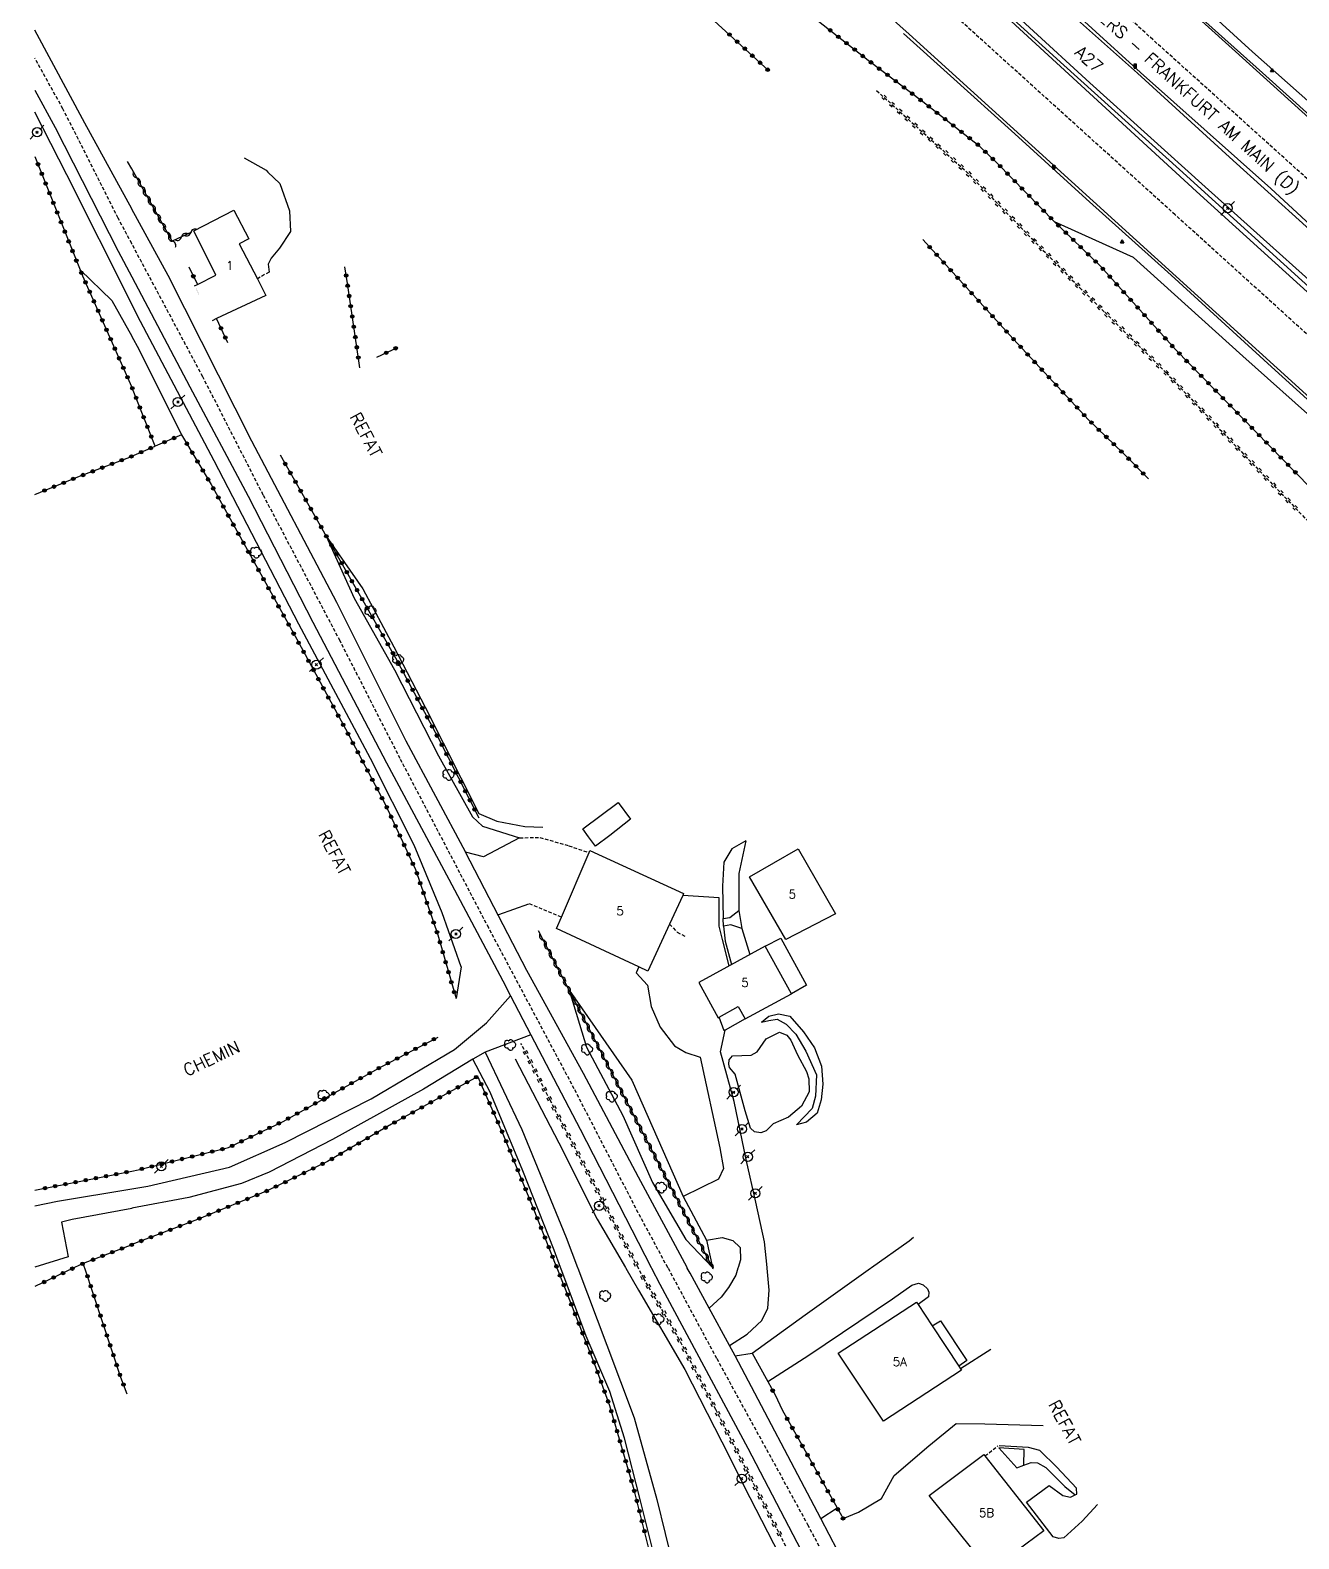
# Model space of a CAD drawing. Header units: millimetres. Extents: x 266999 to 268000, y 119000 to 120000.
# Drawn here: x 266999.3 to 267182.8, y 119131.9 to 119350 of the extents above; entities that cross this region are included whole.
import ezdxf
from ezdxf.enums import TextEntityAlignment as Align

# ---------------------------------------------------------------- set-up
doc = ezdxf.new("R2010")
doc.units = ezdxf.units.MM
doc.linetypes.add('DASHED', pattern=[0.75, 0.5, -0.25])
doc.layers.get('0').update_dxf_attribs({"linetype": 'CONTINUOUS'})
for name, color, linetype in [('W0001', 6, 'DASHED'), ('W0008', 7, 'CONTINUOUS'), ('W0010', 4, 'CONTINUOUS'), ('W0014', 7, 'CONTINUOUS'), ('W0017', 7, 'CONTINUOUS'), ('W0071', 7, 'CONTINUOUS'), ('W0101', 7, 'CONTINUOUS'), ('W0104', 1, 'CONTINUOUS'), ('W0105', 7, 'CONTINUOUS'), ('W0112', 1, 'DASHED'), ('W0211', 2, 'CONTINUOUS'), ('W0214', 2, 'CONTINUOUS'), ('W0220', 5, 'DASHED'), ('W0300', 7, 'CONTINUOUS'), ('W0310', 3, 'CONTINUOUS'), ('W0322', 7, 'CONTINUOUS'), ('W0323', 7, 'CONTINUOUS'), ('W0401', 7, 'CONTINUOUS'), ('W0473', 7, 'CONTINUOUS'), ('W0515', 5, 'CONTINUOUS'), ('W0850', 7, 'CONTINUOUS'), ('W0989', 7, 'CONTINUOUS'), ('W0990', 7, 'CONTINUOUS'), ('W0991', 7, 'CONTINUOUS')]:
    doc.layers.add(name, color=color, linetype=linetype)
doc.styles.get("Standard").update_dxf_attribs({"font": 'romans.shx', "width": 0.85})

# ---------------------------------------------------------------- blocks, each defined once
blk = doc.blocks.new('T300')
for p, q in [((-0.8, 0.51), (-0.86, 0.34)), ((-0.86, 0.34), (-0.86, 0.17)), ((-0.86, 0.17), (-0.74, 0.06)), ((-0.69, 0.63), (-0.8, 0.51)), ((-0.8, -0.06), (-0.74, 0.06)), ((-0.74, 0.06), (-0.69, 0.11)), ((-0.57, 0.69), (-0.69, 0.63)), ((-0.46, 0.69), (-0.57, 0.69)), ((-0.29, 0.63), (-0.46, 0.69)), ((-0.29, 0.63), (-0.17, 0.74)), ((-0.23, 0.57), (-0.29, 0.63)), ((-0.17, 0.74), (-0.06, 0.8)), ((-0.06, 0.8), (0.06, 0.8)), ((0.06, 0.8), (0.23, 0.74)), ((0.23, 0.74), (0.34, 0.63)), ((0.34, 0.63), (0.4, 0.51)), ((0.46, 0.46), (0.34, 0.46)), ((0.4, 0.51), (0.4, 0.46)), ((0.57, 0.4), (0.46, 0.46)), ((0.57, 0.4), (0.69, 0.29)), ((0.69, 0.29), (0.74, 0.17)), ((0.74, 0.06), (0.69, -0.17)), ((0.74, 0.17), (0.74, 0.06)), ((-0.8, -0.17), (-0.8, -0.06)), ((-0.8, -0.23), (-0.8, -0.17)), ((-0.74, -0.34), (-0.8, -0.23)), ((-0.69, -0.4), (-0.74, -0.34)), ((-0.51, -0.46), (-0.69, -0.4)), ((-0.4, -0.46), (-0.51, -0.46)), ((-0.4, -0.46), (-0.34, -0.46)), ((-0.34, -0.46), (-0.34, -0.4)), ((-0.34, -0.51), (-0.34, -0.46)), ((-0.29, -0.63), (-0.34, -0.51)), ((-0.17, -0.74), (-0.29, -0.63)), ((-0.06, -0.8), (-0.17, -0.74)), ((0.06, -0.8), (-0.06, -0.8)), ((0.17, -0.74), (0.06, -0.8)), ((0.23, -0.69), (0.17, -0.74)), ((0.29, -0.46), (0.23, -0.46)), ((0.29, -0.63), (0.23, -0.69)), ((0.46, -0.4), (0.29, -0.46)), ((0.34, -0.51), (0.29, -0.63)), ((0.34, -0.51), (0.34, -0.46)), ((0.57, -0.34), (0.46, -0.4)), ((0.63, -0.29), (0.57, -0.34)), ((0.69, -0.17), (0.63, -0.29))]:
    blk.add_line(p, q)
blk = doc.blocks.new('T473')
for p, q in [((-0.166667, 0.166667), (0.166667, -0.166667)), ((-0.166667, -0.166667), (0.166667, 0.166667)), ((0.500001, 0.500001), (1.000002, 1.000002)), ((-1.000002, -1.000002), (-0.500001, -0.500001))]:
    blk.add_line(p, q)
blk.add_ellipse((0, 0), major_axis=(0.471405, 0.471405), ratio=1, start_param=5.4977871438, end_param=11.780972451)
blk = doc.blocks.new('T401')
for p, q in [((-0.3, 0.3), (0, 0.3)), ((-0.3, -0.25), (-0.3, 0.3)), ((-0.3, 0.15), (0, 0.15)), ((-0.3, 0), (0, 0)), ((0, 0.3), (0, -0.25)), ((-0.3, -0.15), (0, -0.15)), ((-0.3, -0.25), (-0.3, -0.3)), ((-0.3, -0.3), (0, -0.3)), ((0, -0.3), (0, -0.25))]:
    blk.add_line(p, q)
blk = doc.blocks.new('T850')
for p, q in [((-0.25, -0.15), (0, 0.32)), ((0, 0.32), (0.25, -0.15)), ((-0.25, -0.15), (0.25, -0.15))]:
    blk.add_line(p, q)
for major_axis in [(-0.106, 0.106), (-0.0354, 0.0354), (-0.0236, 0.0236)]:
    blk.add_ellipse((0, 0), major_axis=major_axis, ratio=1, start_param=3.926991, end_param=10.210176)
blk = doc.blocks.new('t323o')
at = {"color": 0, "linetype": 'Continuous'}
for radius in [0.25, 0.15]:
    blk.add_circle((0, 0), radius, dxfattribs=at)
blk = doc.blocks.new('t220o')
at = {"color": 0, "linetype": 'Continuous'}
for p, q in [((-0.25, 0.25), (0.25, 0.25)), ((-0.25, -0.25), (0.25, -0.25))]:
    blk.add_line(p, q, dxfattribs=at)
blk = doc.blocks.new('t322o')
at = {"color": 0, "linetype": 'Continuous'}
for radius in [0.25, 0.15]:
    blk.add_circle((0, 0), radius, dxfattribs=at)
blk = doc.blocks.new('t310o')
at = {"color": 0, "linetype": 'Continuous'}
for centre, start, end in [((-0.5, 0.38), 216.8699, 323.1304), ((0.5, -0.37), 36.8699, 143.1303)]:
    blk.add_arc(centre, 0.625, start, end, dxfattribs=at)

msp = doc.modelspace()

# ---------------------------------------------------------------- linework, layer by layer
at = {"layer": 'W0001'}
for points in [[(267357.95, 119171), (267357.85, 119171.1), (267314.98, 119209.88), (267305.56, 119218.45), (267253.81, 119265.49), (267211.31, 119303.92), (267161.67, 119348.65), (267095.9, 119408.15), (267050.38, 119449.56), (267029.55, 119468.41), (267014.01, 119482.36), (267014, 119482.37)], [(267334.17, 119171), (267334.06, 119171.1), (267305.6, 119196.29), (267268.33, 119229.73), (267211.7, 119280.94), (267164.9, 119323.32), (267109.98, 119372.97), (267061.42, 119417.17), (267034.81, 119440.9), (267014.01, 119459.74), (267014, 119459.74)], [(267014, 119319.16), (267012.04, 119322.84), (267004.05, 119338.65), (267000, 119345.94)], [(267091.58, 119171), (267091.53, 119171.09), (267087.26, 119179.02), (267078, 119196.95), (267065.63, 119220.21), (267052.82, 119244.7), (267044.13, 119261.72), (267033.03, 119282.8), (267024.28, 119299.9), (267014.01, 119319.14), (267014, 119319.16)], [(267091.58, 119171), (267098.61, 119157.94), (267111.75, 119133.96), (267128.62, 119101.77), (267142.19, 119076.7), (267155.59, 119054.2), (267162.72, 119044.1), (267171.76, 119033.99), (267185.73, 119022.06), (267197.8, 119014.11), (267213.51, 119005.31), (267224.49, 119000)]]:
    msp.add_lwpolyline(points, dxfattribs=at)
at = {"layer": 'W0008'}
for points in [[(267045.6, 119447.51), (267065.3, 119429.94), (267085.26, 119411.57), (267102.6, 119396.03), (267121.99, 119378.24), (267139.97, 119362.05), (267159.89, 119343.89), (267178.74, 119327.11), (267196.47, 119310.71), (267213.41, 119295.62), (267233.17, 119277.54), (267250.48, 119262.26), (267270.7, 119243.82), (267287.79, 119228.35), (267307.55, 119210.49)], [(267304.95, 119202.82), (267265.41, 119238.34), (267236.08, 119265.16), (267201.58, 119296.23), (267167.98, 119326.66), (267139.41, 119352.96), (267108.48, 119380.62), (267086.35, 119400.54), (267061.48, 119422.85), (267035.59, 119446.57)], [(267314.21, 119219.68), (267286.28, 119244.96), (267260.9, 119267.97), (267217.85, 119306.91), (267199.36, 119323.67), (267173.66, 119346.94), (267147.84, 119370.21), (267128.13, 119388.14), (267104.28, 119409.8), (267086.87, 119425.4), (267083.59, 119428.37), (267064.87, 119445.32)], [(267023.6, 119442.52), (267075.62, 119395.47), (267095.97, 119377.16), (267110.31, 119363.88), (267126.45, 119349.44), (267182.82, 119298.32), (267214.57, 119269.38), (267257.55, 119230.63), (267295.37, 119196.59), (267316.48, 119177.83)], [(267014, 119324.17), (267007.22, 119336.54), (267000, 119349.99)], [(267000, 119341.33), (267002.92, 119335.92), (267012.05, 119318.06), (267014, 119314.36)], [(267094.36, 119171), (267094.32, 119171.09), (267087.32, 119184.17), (267079.33, 119199.14), (267071.15, 119214.05), (267062.28, 119231.18), (267062.27, 119231.21), (267053.7, 119247.21), (267043.69, 119267.26), (267031.38, 119290.59), (267019.27, 119314.56), (267014.01, 119324.15), (267014, 119324.17)], [(267014, 119314.36), (267014.01, 119314.34), (267022.39, 119298.46), (267030.83, 119282.65), (267040.21, 119264.4), (267050.87, 119244.09), (267059.88, 119227.25), (267067.68, 119212.54), (267068.79, 119210.4), (267071.75, 119204.73), (267078.84, 119191.13), (267089.15, 119171.09), (267089.2, 119171)], [(267089.2, 119171), (267090.38, 119168.71), (267103.13, 119144.99), (267115.5, 119121.22), (267124.44, 119104.44), (267136.02, 119083.35), (267139.23, 119077.51), (267139.94, 119076.17), (267147.03, 119062.92), (267154.4, 119051.41), (267157.7, 119045.31), (267161.19, 119039.78), (267165.15, 119036.55), (267169.49, 119032.94), (267178.22, 119025.2), (267189.14, 119016.94), (267198.14, 119011.19), (267209.26, 119005.04), (267219.53, 119000)], [(267101.28, 119158.33), (267100.46, 119159.83), (267097.51, 119165.23), (267094.75, 119170.29), (267094.36, 119171)], [(267229.77, 119000), (267228.65, 119000.51), (267218.86, 119005.57), (267215.74, 119007.18), (267214.85, 119007.63), (267202.26, 119013.92), (267192.17, 119020.51), (267181.38, 119028.45), (267173.98, 119035.16), (267168.51, 119041.08), (267163.03, 119047.59), (267155.02, 119059.36), (267142.38, 119079.8), (267139.02, 119086.31), (267135.44, 119093.24), (267134.11, 119095.82), (267131.82, 119100.24), (267130.33, 119103.13), (267118.47, 119125.56), (267113.65, 119134.81)]]:
    msp.add_lwpolyline(points, dxfattribs=at)
at = {"layer": 'W0010'}
for points in [[(267036.11, 119446.98), (267090.47, 119397.76), (267108.07, 119381.74), (267128.45, 119363.46), (267148.79, 119344.93), (267165.53, 119329.84), (267185.84, 119311.44), (267245.71, 119257.32), (267261.75, 119242.72), (267281.87, 119224.5), (267297.3, 119210.71), (267311.05, 119198.46)], [(267310.1, 119207.4), (267297.13, 119219.1), (267283.61, 119231.51), (267269.61, 119244.05), (267254.78, 119257.43), (267241.93, 119269.13), (267230.65, 119279.31), (267219.49, 119289.47), (267207.89, 119299.88), (267197.11, 119309.58), (267183.87, 119321.64), (267172.78, 119331.63), (267159.48, 119343.78), (267149.5, 119352.68), (267137.83, 119363.41), (267123.55, 119376.24), (267110.7, 119387.88), (267095.97, 119401.16), (267084.36, 119411.79), (267070.56, 119424.17), (267045.72, 119446.74)], [(267071.35, 119440.32), (267076.48, 119435.23), (267083.16, 119429.13), (267085.31, 119427.17), (267097.11, 119416.5), (267109.29, 119405.7), (267121.18, 119394.77), (267132.76, 119384.43), (267149.21, 119369.54), (267163.91, 119356.09), (267177.52, 119343.84), (267195.12, 119327.99), (267224.84, 119301.07), (267257.36, 119271.54), (267275.57, 119255.07), (267286.34, 119245.27), (267312.97, 119221.32), (267324.5, 119210.83), (267326.34, 119209.4), (267329.82, 119207.5), (267333.36, 119205.86), (267333.37, 119205.85)], [(267125.63, 119349.53), (267132.42, 119343.41), (267141.73, 119335.03), (267152.03, 119325.62), (267164.34, 119314.59), (267178.84, 119301.34), (267212.9, 119270.5), (267241.24, 119244.93), (267255.78, 119231.69), (267266.49, 119222.05), (267277.97, 119211.6), (267288.52, 119202.1), (267300.35, 119191.39), (267310.97, 119182.08)]]:
    msp.add_lwpolyline(points, dxfattribs=at)
at = {"layer": 'W0014'}
for points in [[(267101.28, 119158.33), (267103.75, 119158.73), (267105.98, 119154.61)], [(267113.65, 119134.81), (267101.28, 119158.33)], [(267107.05, 119152.68), (267108.07, 119150.53)], [(267113.65, 119134.81), (267116.02, 119136.35)]]:
    msp.add_lwpolyline(points, dxfattribs=at)
at = {"layer": 'W0017'}
for points in [[(267070.11, 119233.24), (267064.87, 119230.48), (267062.28, 119231.18)], [(267100.43, 119214.74), (267099.45, 119218.52), (267098.98, 119220.45), (267098.97, 119224.58), (267093.71, 119224.91)], [(267067.1, 119222.15), (267071.46, 119223.71)], [(267087.33, 119214.57), (267086.97, 119213.71), (267088.59, 119211.93), (267089.12, 119208.86), (267090.42, 119205.87), (267092.49, 119203.14), (267094.15, 119202.2), (267096.23, 119201.51), (267099.07, 119188.43), (267099.57, 119185.44), (267098.89, 119183.88), (267093.75, 119181.37), (267097.14, 119175.04), (267099.39, 119175.45), (267100.92, 119174.99), (267102, 119173.99), (267102.03, 119172.2), (267101.7, 119171.09), (267101.67, 119171)], [(267014, 119182.47), (267014.01, 119182.47), (267016.36, 119182.86), (267028.16, 119185.62), (267036.19, 119189.16), (267048.66, 119195.5), (267060.68, 119202.62), (267065.32, 119206.5), (267068.79, 119210.4)], [(267071.75, 119204.73), (267065.13, 119202.22), (267063.34, 119201.25), (267056.2, 119196.87), (267043.03, 119189.63), (267033.9, 119184.88), (267029.86, 119183.23), (267022.28, 119181.22), (267014.01, 119179.67), (267014, 119179.66)], [(267105.9, 119171), (267105.9, 119171.09), (267105.54, 119174.8), (267104.26, 119180.54), (267102.85, 119186.74), (267101.13, 119195.11), (267099.15, 119202.29), (267099.82, 119205.41)], [(267000, 119180), (267003.27, 119180.69), (267014, 119182.47)], [(267014, 119179.66), (267005.41, 119178.05), (267003.87, 119177.67), (267004.81, 119172.67), (267000, 119171.15)], [(267120.87, 119171), (267121, 119171.09), (267126.43, 119174.95), (267127.08, 119175.47)], [(267101.67, 119171), (267101.37, 119169.99), (267100.31, 119168.2), (267099.24, 119166.8), (267097.51, 119165.23)], [(267100.46, 119159.83), (267103, 119161.46), (267105.13, 119163.43), (267106, 119165.22), (267106.21, 119167.85), (267105.9, 119171)], [(267103.75, 119158.73), (267111.41, 119164.27), (267120.87, 119171)], [(267105.98, 119154.61), (267111.92, 119158.42), (267124.05, 119166.56), (267126.84, 119168.53), (267127.81, 119168.85), (267128.48, 119168.62), (267129.09, 119168.04), (267129.28, 119167.52), (267129.24, 119166.85), (267127.74, 119165.77)], [(267138.26, 119159.23), (267133.86, 119156.45)], [(267116.89, 119134.81), (267119.1, 119135.73), (267122.45, 119137.7), (267124.26, 119141.05), (267129.28, 119145.32), (267133.24, 119148.57), (267137.37, 119148.51), (267145.81, 119148.25)], [(267153.68, 119136.82), (267151.46, 119134.43), (267148.82, 119132.01), (267148.08, 119131.92), (267147.25, 119132.18), (267143.4, 119137.17), (267146.68, 119139.59), (267148.69, 119138.13), (267149.78, 119137.9), (267150.43, 119138.23), (267150.68, 119138.35), (267150.65, 119139.21), (267147.82, 119142.24), (267145.33, 119144.66), (267143.7, 119145.08), (267139.44, 119145.3)]]:
    msp.add_lwpolyline(points, dxfattribs=at)
at = {"layer": 'W0071'}
for points in [[(267076.06, 119171), (267076.03, 119171.09), (267075.1, 119173.59), (267070.55, 119185.08), (267065.87, 119196.45), (267063.34, 119201.25), (267063.33, 119201.27)], [(267065.13, 119202.22), (267070.45, 119191.04), (267076.84, 119175.44), (267078.48, 119171.09), (267078.52, 119171)], [(267152.5, 119000), (267151.13, 119001.95), (267143.56, 119012.31), (267135.91, 119020.68), (267134.38, 119022.96), (267134.36, 119022.98), (267129.37, 119030.39), (267120.53, 119044.28), (267115.64, 119052.26), (267106.79, 119073.64), (267102.24, 119086.1), (267099.09, 119095.21), (267095.43, 119106.58), (267092.61, 119117.36), (267090.79, 119124.67), (267087.53, 119137.57), (267085.27, 119146.43), (267083.13, 119153.17), (267079.71, 119161.2), (267076.06, 119171)], [(267078.52, 119171), (267082.71, 119159.9), (267086.69, 119149.37), (267089.96, 119137.56), (267094.79, 119117.92), (267099.06, 119102.65), (267102.72, 119090.65), (267106, 119081.59), (267112.26, 119065.79), (267116.5, 119056.67), (267121, 119048.12), (267124.49, 119042.02), (267131.74, 119031.02), (267137.84, 119021.89), (267145.81, 119013.77), (267151.15, 119005.99), (267155.38, 119000)]]:
    msp.add_lwpolyline(points, dxfattribs=at)
at = {"layer": 'W0101'}
msp.add_lwpolyline([(267023.11, 119313.04), (267023.51, 119313.24), (267026.19, 119314.59), (267022.99, 119320.99), (267028.78, 119324), (267030.96, 119319.85), (267029.55, 119319.12), (267032.18, 119314.06), (267033.42, 119311.67), (267026.29, 119308.3), (267025.65, 119307.99)], dxfattribs=at)
at = {"layer": 'W0101', "const_width": 0.002}
msp.add_lwpolyline([(267025.65, 119307.99), (267023.11, 119313.04)], dxfattribs=at)
at = {"layer": 'W0101'}
for points in [[(267088.65, 119213.95), (267087.33, 119214.57), (267075.45, 119220.14), (267076.14, 119221.75), (267080.16, 119231.1), (267080.28, 119231.39), (267093.83, 119225.17), (267093.71, 119224.91), (267091.79, 119220.75)], [(267108.63, 119218.55), (267103.33, 119227.58), (267110.37, 119231.62), (267115.77, 119222.23)], [(267102.71, 119207.04), (267109.41, 119210.66), (267105.6, 119217.55), (267096.01, 119212.31), (267098.8, 119207.2), (267098.97, 119207.29), (267101.72, 119208.85)], [(267122.74, 119148.87), (267116.19, 119158.71), (267127.51, 119166.11), (267127.74, 119165.77), (267129.78, 119162.66), (267133.61, 119156.83), (267133.86, 119156.45), (267134, 119156.24)], [(267138.13, 119127.25), (267129.35, 119138.13), (267137.26, 119144.05), (267137.41, 119143.86), (267145.92, 119133.04)]]:
    msp.add_lwpolyline(points, close=True, dxfattribs=at)
at = {"layer": 'W0104'}
msp.add_lwpolyline([(267081.09, 119232.03), (267080.08, 119233.39), (267079.25, 119234.51), (267084.36, 119238.32), (267086.15, 119235.91), (267083.13, 119233.59)], close=True, dxfattribs=at)
for points in [[(267105.6, 119217.55), (267107.86, 119218.74), (267111.6, 119211.95), (267109.41, 119210.66)], [(267102.71, 119207.04), (267099.82, 119205.41), (267099.71, 119205.34), (267098.97, 119207.29)], [(267129.78, 119162.66), (267130.96, 119163.4), (267134.77, 119157.64), (267133.61, 119156.83)]]:
    msp.add_lwpolyline(points, dxfattribs=at)
at = {"layer": 'W0105'}
for points in [[(267102.23, 119220.11), (267100.66, 119220.63), (267099.57, 119220.45), (267099.52, 119221.57), (267100.51, 119221.69), (267101.8, 119222.74)], [(267142.02, 119142.15), (267143.02, 119142.53), (267143.06, 119144.8), (267139.41, 119145.04)]]:
    msp.add_lwpolyline(points, close=True, dxfattribs=at)
at = {"layer": 'W0112'}
for points in [[(267033.88, 119315.04), (267032.18, 119314.06)], [(267070.11, 119233.24), (267070.11, 119233.24), (267073.02, 119233.29), (267077.21, 119232.08), (267080.16, 119231.1)], [(267076.14, 119221.75), (267071.46, 119223.71)], [(267091.79, 119220.75), (267092.9, 119219.6), (267094.18, 119218.92)], [(267137.41, 119143.86), (267139.28, 119145.33)]]:
    msp.add_lwpolyline(points, dxfattribs=at)
at = {"layer": 'W0211'}
for points in [[(267014, 119467.81), (267014.01, 119467.8), (267015.69, 119466.3), (267028.36, 119455.15), (267043.16, 119442.07), (267055.21, 119430.66), (267076.58, 119411.52), (267097.46, 119392.31), (267135.11, 119358.43), (267152.59, 119342.41), (267169.26, 119327.36), (267185.14, 119313.08), (267201.72, 119297.9), (267217.02, 119284.1), (267248.56, 119255.41), (267266.12, 119239.46), (267286.91, 119220.79), (267308.98, 119201), (267319.95, 119191.07), (267338.21, 119174.96), (267342.56, 119171.1), (267342.67, 119171)], [(267091.96, 119430.08), (267094.43, 119425.04), (267099.81, 119418.92), (267108.45, 119409.97), (267118.17, 119400.17), (267135.86, 119383.07), (267155.24, 119365.98), (267176.1, 119346.86), (267195.1, 119330.04), (267214.96, 119311.95), (267229.31, 119298.8), (267245.79, 119283.82), (267260.59, 119269.83), (267293.71, 119240.04), (267311.6, 119223.8)], [(267030.26, 119331.53), (267033.45, 119329.75), (267033.71, 119329.5), (267035.43, 119327.85), (267036.82, 119323.9), (267036.96, 119320.92), (267035.38, 119318.49), (267034.15, 119317.06), (267033.73, 119316.16), (267033.88, 119315.04)], [(267321.28, 119171), (267321.18, 119171.1), (267320.5, 119171.74), (267308.82, 119181.03), (267298.43, 119191.98), (267267.18, 119219.58), (267235.88, 119248.39), (267218.15, 119263.93), (267196.97, 119283.01), (267174.72, 119302.87), (267158.9, 119317.12), (267147.46, 119322.31)], [(267006.53, 119315.35), (267011.15, 119310.91), (267014, 119305.75)], [(267014, 119305.75), (267014.01, 119305.73), (267015.02, 119303.91), (267021.23, 119291.51)], [(267042.15, 119276.86), (267046.2, 119267.87), (267052.01, 119257.52), (267058.38, 119245.09), (267063.27, 119236.25), (267064.73, 119234.9), (267070.11, 119233.24)], [(267102.81, 119232.8), (267100.82, 119231.62), (267099.66, 119229.71), (267099.45, 119226.25), (267099.52, 119221.57)], [(267099.57, 119220.45), (267099.82, 119218.27), (267100.75, 119214.92)], [(267077.25, 119211.21), (267079.77, 119202.97), (267085.04, 119193.07), (267089.31, 119183.4), (267094.14, 119175.14), (267097.98, 119171.09), (267097.99, 119171.08)], [(267105.08, 119206.56), (267106.14, 119206.81), (267107.33, 119206.99), (267108.64, 119206.31), (267110.07, 119204.83), (267111.5, 119202.39), (267113.02, 119198.95), (267112.88, 119195.88), (267112.42, 119194.08), (267110.13, 119191.73)], [(267069.48, 119201.3), (267075.76, 119189.15), (267081.34, 119178.1), (267085.41, 119171.09), (267085.46, 119171)], [(267085.46, 119171), (267087.31, 119167.82), (267093.98, 119156.37), (267099.37, 119145.9), (267103.42, 119137.87), (267109.38, 119126.24), (267117.19, 119111.77), (267120.42, 119104.83), (267125.68, 119093.53)], [(267143.02, 119142.53), (267144.08, 119142.91), (267145.01, 119142.87), (267146.19, 119142.19), (267148.96, 119139.45), (267150.43, 119138.23)]]:
    msp.add_lwpolyline(points, dxfattribs=at)
at = {"layer": 'W0214'}
for points in [[(267014, 119310.4), (267004.64, 119329.07), (267000, 119338.13)], [(267061.63, 119214.57), (267058.92, 119222.4), (267054.87, 119232.17), (267048.53, 119244.7), (267038.19, 119264.11), (267025.95, 119287.75), (267014.85, 119308.7), (267014.01, 119310.38), (267014, 119310.4)], [(267042.15, 119276.86), (267047.43, 119269.21), (267051.93, 119260.85), (267056.43, 119252.14), (267064.23, 119236.75), (267066.82, 119235.65), (267070.85, 119234.86), (267073.48, 119234.75)], [(267102.81, 119232.8), (267101.83, 119228.09), (267101.8, 119222.74)], [(267102.23, 119220.11), (267103.4, 119216.37)], [(267061.63, 119214.57), (267060.91, 119209.98)], [(267077.25, 119211.21), (267086.34, 119198.19), (267093.75, 119181.37)], [(267105.08, 119206.56), (267106.15, 119207.45), (267107.56, 119207.79), (267109.19, 119207.43), (267111.16, 119205.18), (267112.75, 119202.89), (267113.76, 119200.23), (267113.94, 119197.63), (267113.74, 119195.36), (267113.12, 119193.41), (267111.61, 119192.1), (267110.13, 119191.73)], [(267097.14, 119175.04), (267097.99, 119171.09), (267097.99, 119171.08)]]:
    msp.add_lwpolyline(points, dxfattribs=at)
at = {"layer": 'W0220'}
for points in [[(267121.72, 119341.28), (267125.72, 119337.66), (267134.66, 119329.61), (267144.22, 119319.82), (267151.1, 119312.79), (267154.72, 119309.23), (267163.53, 119300.56), (267163.6, 119300.49), (267174.49, 119289.02), (267188.07, 119274.91), (267198.13, 119264.48), (267211.2, 119251.78), (267226.82, 119236.45), (267237.82, 119226.56), (267255.82, 119210.39), (267288.76, 119180.8), (267300.59, 119171.1), (267300.71, 119171)], [(267087.28, 119171), (267087.23, 119171.09), (267084.13, 119176.9), (267074.52, 119195.28), (267070.3, 119203.5)], [(267133.44, 119083.74), (267129.1, 119091.49), (267127.19, 119095.23), (267122.87, 119103.73), (267118.98, 119111.38), (267111.37, 119125.49), (267104.84, 119138.08), (267098.47, 119150.58), (267093.2, 119160.7), (267088.06, 119169.54), (267087.28, 119171)]]:
    msp.add_lwpolyline(points, dxfattribs=at)
at = {"layer": 'W0310'}
for points in [[(267014, 119329.97), (267013.42, 119331.01)], [(267022.65, 119320.81), (267019.86, 119319.48), (267014.01, 119329.95), (267014, 119329.97)], [(267097.99, 119171.09), (267077.25, 119211.21), (267072.82, 119219.79)], [(267097.99, 119171.09), (267097.99, 119171.08)]]:
    msp.add_lwpolyline(points, dxfattribs=at)
at = {"layer": 'W0322'}
for points in [[(267000, 119331.75), (267006.53, 119315.35), (267006.55, 119315.29)], [(267021.23, 119291.51), (267025.49, 119284.32), (267037.87, 119261.95), (267044.91, 119248.97), (267050.68, 119238.11), (267055.05, 119228.66), (267058.27, 119219.23), (267060.91, 119209.98)]]:
    msp.add_lwpolyline(points, dxfattribs=at)
at = {"layer": 'W0323'}
for points in [[(267054.79, 119397.14), (267066.18, 119388.08), (267075.11, 119381.21), (267086.15, 119372.53), (267095.85, 119364.95), (267108.84, 119354.88), (267120.51, 119345.65), (267128.4, 119339.68), (267136.53, 119333.32), (267139.21, 119330.75), (267147.46, 119322.31), (267154.06, 119315.93), (267165, 119303.78), (267176.59, 119291.94), (267190.25, 119277.9), (267201.96, 119266.06), (267215, 119253.11), (267227.86, 119241.13), (267236.37, 119233.29)], [(267106.09, 119344.19), (267092.66, 119356.54), (267089.97, 119359.06), (267082.37, 119366.17), (267070.92, 119376.84), (267061.04, 119386.18), (267054.06, 119391.96)], [(267128.4, 119319.74), (267141.48, 119305.39), (267152.43, 119293.62), (267157.41, 119288.83), (267161.04, 119285.16)], [(267022.26, 119315.77), (267023.51, 119313.24)], [(267047, 119301.19), (267045.24, 119313.09), (267044.84, 119315.77)], [(267014, 119298.46), (267006.55, 119315.29)], [(267027.89, 119304.82), (267026.29, 119308.3)], [(267049.47, 119302.72), (267052.46, 119304.15)], [(267017.38, 119289.86), (267014.03, 119298.4), (267014.01, 119298.43), (267014, 119298.46)], [(267014, 119288.4), (267014.01, 119288.41), (267017.38, 119289.86)], [(267021.23, 119291.51), (267017.38, 119289.86)], [(267000, 119282.88), (267006.46, 119285.5), (267013.72, 119288.28), (267014, 119288.4)], [(267035.47, 119288.6), (267042.15, 119276.86), (267052.16, 119259.26), (267058.29, 119247.78), (267064.21, 119236.12)], [(267014, 119185.05), (267014.01, 119185.05), (267014.96, 119185.24), (267027.98, 119188.44), (267035.89, 119192.24), (267050.16, 119200.17), (267058.32, 119204.42)], [(267075.53, 119171), (267075.5, 119171.09), (267072.02, 119179.86), (267067.84, 119190.13), (267064.04, 119198.74), (267051.58, 119191.82), (267042.32, 119186.43), (267033.58, 119182.18), (267023.5, 119178.07), (267014.01, 119174.41), (267014, 119174.4)], [(267000, 119182.3), (267014, 119185.05)], [(267014, 119174.4), (267007, 119171.7)], [(267005.53, 119171), (267000, 119168.37)], [(267007, 119171.7), (267005.71, 119171.09), (267005.53, 119171)], [(267007.23, 119171), (267007.2, 119171.09), (267007, 119171.7)], [(267013.35, 119152.78), (267012.42, 119155.2), (267007.23, 119171)], [(267105.85, 119074.13), (267101.12, 119087.36), (267096.2, 119102), (267092.81, 119114.51), (267089.92, 119126.06), (267086.66, 119138.96), (267083.14, 119151.09), (267080.99, 119157.06), (267076.63, 119168.24), (267075.53, 119171)], [(267105.98, 119154.61), (267107.05, 119152.68)], [(267108.07, 119150.53), (267115.34, 119137.57), (267116.02, 119136.35), (267116.89, 119134.81)]]:
    msp.add_lwpolyline(points, dxfattribs=at)
at = {"layer": 'W0515'}
msp.add_lwpolyline([(267104.97, 119190.6), (267104.07, 119190.7), (267103.49, 119191.25), (267102.74, 119193.78), (267101.26, 119199.05), (267100.47, 119200.01), (267100.37, 119200.52), (267100.41, 119201.13), (267100.89, 119201.71), (267103.58, 119201.82), (267104.48, 119202.3), (267105.74, 119204.15), (267107.67, 119205.13), (267108.73, 119204.71), (267109.33, 119203.97), (267110.28, 119201.88), (267111.61, 119199.44), (267111.93, 119198.38), (267111.98, 119196.49), (267110.85, 119194.45), (267109.01, 119192.85), (267106.77, 119191.87), (267105.77, 119190.88)], close=True, dxfattribs=at)

# ---------------------------------------------------------------- block references
at = {"layer": 'W0220'}
for p, rotation in [((267122.83, 119340.27), 317.967789587815), ((267123.95, 119339.27), 317.967789587815), ((267125.06, 119338.26), 317.967789587815), ((267126.17, 119337.26), 317.9674868535212), ((267127.29, 119336.26), 317.9674868535212), ((267128.4, 119335.25), 317.9674868535212), ((267129.52, 119334.25), 317.9674868535212), ((267130.63, 119333.24), 317.9674868535212), ((267131.74, 119332.24), 317.9674868535212), ((267132.86, 119331.23), 317.9674868535212), ((267133.97, 119330.23), 317.9674868535212), ((267135.06, 119329.2), 314.3131467504219), ((267136.11, 119328.13), 314.3131467504219), ((267137.16, 119327.05), 314.3131467504219), ((267138.21, 119325.98), 314.3131467504219), ((267139.25, 119324.91), 314.3131467504219), ((267140.3, 119323.83), 314.3131467504219), ((267141.35, 119322.76), 314.3131467504219), ((267142.4, 119321.69), 314.3131467504219), ((267143.44, 119320.61), 314.3131467504219), ((267144.49, 119319.54), 314.4189435406925), ((267145.54, 119318.47), 314.4189435406925), ((267146.59, 119317.4), 314.4189435406925), ((267147.64, 119316.33), 314.4189435406925), ((267148.69, 119315.25), 314.4189435406925), ((267149.74, 119314.18), 314.4189435406925), ((267150.79, 119313.11), 314.4189435406925), ((267151.85, 119312.05), 315.4233404509597), ((267152.92, 119311), 315.4233404509597), ((267153.99, 119309.95), 315.4233404509597), ((267155.06, 119308.89), 315.4324622181647), ((267156.13, 119307.84), 315.4324622181647), ((267157.2, 119306.79), 315.4324622181647), ((267158.27, 119305.74), 315.4324622181647), ((267159.33, 119304.68), 315.4324622181647), ((267160.4, 119303.63), 315.4324622181647), ((267161.47, 119302.58), 315.4324622181647), ((267162.54, 119301.53), 315.4324622181647), ((267163.61, 119300.47), 313.5423610397098), ((267164.64, 119299.39), 313.5423610397098), ((267165.68, 119298.3), 313.5423610397098), ((267166.71, 119297.21), 313.5423610397098), ((267167.74, 119296.12), 313.5423610397098), ((267168.78, 119295.04), 313.5423610397098), ((267169.81, 119293.95), 313.5423610397098), ((267170.84, 119292.86), 313.5423610397098), ((267171.88, 119291.77), 313.5423610397098), ((267172.91, 119290.69), 313.5423610397098), ((267173.94, 119289.6), 313.5423610397098), ((267174.98, 119288.52), 313.8906538957775), ((267176.02, 119287.44), 313.8906538957775), ((267177.06, 119286.35), 313.8906538957775), ((267178.1, 119285.27), 313.8906538957775), ((267179.14, 119284.19), 313.8906538957775), ((267180.18, 119283.11), 313.8906538957775), ((267181.22, 119282.03), 313.8906538957775), ((267182.26, 119280.95), 313.8906538957775), ((267070.99, 119202.17), 117.1389324188521), ((267071.67, 119200.83), 117.1389324188521), ((267072.35, 119199.5), 117.1389324188521), ((267073.04, 119198.16), 117.1389324188521), ((267073.72, 119196.83), 117.1389324188521), ((267074.41, 119195.49), 117.1389324188521), ((267075.1, 119194.16), 117.6004118048435), ((267075.79, 119192.83), 117.6004118048435), ((267076.49, 119191.51), 117.6004118048435), ((267077.18, 119190.18), 117.6004118048435), ((267077.88, 119188.85), 117.6004118048435), ((267078.57, 119187.52), 117.6004118048435), ((267079.27, 119186.19), 117.6004118048435), ((267079.96, 119184.86), 117.6004118048435), ((267080.66, 119183.53), 117.6004118048435), ((267081.35, 119182.2), 117.6004118048435), ((267082.05, 119180.87), 117.6004118048435), ((267082.74, 119179.54), 117.6004118048435), ((267083.44, 119178.21), 117.6004118048435), ((267084.13, 119176.88), 118.125190339847), ((267084.84, 119175.56), 118.125190339847), ((267085.55, 119174.24), 118.125190339847), ((267086.26, 119172.91), 118.125190339847), ((267086.96, 119171.59), 118.125190339847), ((267087.99, 119169.68), 118.1132088768045), ((267088.74, 119168.38), 120.1882769083441), ((267089.49, 119167.08), 120.1882769083441), ((267090.24, 119165.78), 120.1882769083441), ((267091, 119164.49), 120.1882769083441), ((267091.75, 119163.19), 120.1882769083441), ((267092.51, 119161.89), 120.1882769083441), ((267093.26, 119160.6), 117.479244046225), ((267093.95, 119159.26), 117.479244046225), ((267094.64, 119157.93), 117.479244046225), ((267095.33, 119156.6), 117.479244046225), ((267096.02, 119155.27), 117.479244046225), ((267096.72, 119153.94), 117.479244046225), ((267097.41, 119152.61), 117.479244046225), ((267098.1, 119151.28), 117.479244046225), ((267098.79, 119149.95), 117.0180161196187), ((267099.47, 119148.61), 117.0180161196187), ((267100.15, 119147.27), 117.0180161196187), ((267100.83, 119145.94), 117.0180161196187), ((267101.51, 119144.6), 117.0180161196187), ((267102.19, 119143.27), 117.0180161196187), ((267102.88, 119141.93), 117.0180161196187), ((267103.56, 119140.59), 117.0180161196187), ((267104.24, 119139.26), 117.0180161196187), ((267104.92, 119137.92), 117.4102308477623), ((267105.61, 119136.59), 117.4102308477623), ((267106.3, 119135.26), 117.4102308477623), ((267106.99, 119133.93), 117.4102308477623), ((267107.68, 119132.59), 117.4102308477623)]:
    msp.add_blockref('t220o', p, dxfattribs=dict(at, rotation=rotation))
at = {"layer": 'W0300', "rotation": 359.9999899820874}
for p in [(267032.04, 119274.46), (267048.59, 119265.97), (267052.59, 119258.96), (267059.87, 119242.33), (267068.79, 119203.26), (267079.9, 119202.63), (267041.8, 119195.95), (267083.46, 119195.82), (267090.63, 119182.64), (267097.22, 119169.66), (267082.53, 119166.98), (267090.2, 119163.61)]:
    msp.add_blockref('T300', p, dxfattribs=at)
at = {"layer": 'W0310'}
for p, rotation in [((267014.73, 119328.66), 119.1779902210217), ((267015.46, 119327.35), 119.1779902210217), ((267016.19, 119326.04), 119.1779902210217), ((267016.93, 119324.73), 119.1779902210217), ((267017.66, 119323.42), 119.1779902210217), ((267018.39, 119322.11), 119.1779902210217), ((267019.12, 119320.8), 119.1779902210217), ((267019.85, 119319.49), 119.1779902210217), ((267021.2, 119320.11), 205.4474284628113), ((267022.55, 119320.76), 205.4474284628113), ((267073.5, 119218.46), 117.3373349505719), ((267074.19, 119217.13), 117.3373349505719), ((267074.88, 119215.79), 117.3373349505719), ((267075.57, 119214.46), 117.3373349505719), ((267076.26, 119213.13), 117.3373349505719), ((267076.95, 119211.8), 117.3373349505719), ((267077.64, 119210.46), 117.3320429554577), ((267078.33, 119209.13), 117.3320429554577), ((267079.02, 119207.8), 117.3320429554577), ((267079.7, 119206.47), 117.3320429554577), ((267080.39, 119205.13), 117.3320429554577), ((267081.08, 119203.8), 117.3320429554577), ((267081.77, 119202.47), 117.3320429554577), ((267082.46, 119201.14), 117.3320429554577), ((267083.15, 119199.8), 117.3320429554577), ((267083.84, 119198.47), 117.3320429554577), ((267084.53, 119197.14), 117.3320429554577), ((267085.21, 119195.81), 117.3320429554577), ((267085.9, 119194.47), 117.3320429554577), ((267086.59, 119193.14), 117.3320429554577), ((267087.28, 119191.81), 117.3320429554577), ((267087.97, 119190.48), 117.3320429554577), ((267088.66, 119189.14), 117.3320429554577), ((267089.35, 119187.81), 117.3320429554577), ((267090.03, 119186.48), 117.3320429554577), ((267090.72, 119185.15), 117.3320429554577), ((267091.41, 119183.81), 117.3320429554577), ((267092.1, 119182.48), 117.3320429554577), ((267092.79, 119181.15), 117.3320429554577), ((267093.48, 119179.82), 117.3320429554577), ((267094.17, 119178.48), 117.3320429554577), ((267094.86, 119177.15), 117.3320429554577), ((267095.54, 119175.82), 117.3320429554577), ((267096.23, 119174.49), 117.3320429554577), ((267096.92, 119173.15), 117.3320429554577), ((267097.61, 119171.82), 117.3320429554577)]:
    msp.add_blockref('t310o', p, dxfattribs=dict(at, rotation=rotation))
at = {"layer": 'W0322'}
for p, rotation in [((267000.45, 119330.62), 291.7166755912309), ((267001, 119329.23), 291.7166755912309), ((267001.56, 119327.84), 291.7166755912309), ((267002.11, 119326.44), 291.7166755912309), ((267002.67, 119325.05), 291.7166755912309), ((267003.22, 119323.66), 291.7166755912309), ((267003.78, 119322.26), 291.7166755912309), ((267004.33, 119320.87), 291.7166755912309), ((267004.89, 119319.47), 291.7166755912309), ((267005.44, 119318.08), 291.7166755912309), ((267006, 119316.69), 291.7166755912309), ((267021.99, 119290.22), 300.6676933773392), ((267022.76, 119288.93), 300.6676933773392), ((267023.52, 119287.64), 300.6676933773392), ((267024.29, 119286.35), 300.6676933773392), ((267025.05, 119285.06), 300.6676933773392), ((267025.8, 119283.76), 298.951412504972), ((267026.53, 119282.45), 298.951412504972), ((267027.25, 119281.14), 298.951412504972), ((267027.98, 119279.82), 298.951412504972), ((267028.71, 119278.51), 298.951412504972), ((267029.43, 119277.2), 298.951412504972), ((267030.16, 119275.88), 298.951412504972), ((267030.88, 119274.57), 298.951412504972), ((267031.61, 119273.26), 298.951412504972), ((267032.34, 119271.95), 298.951412504972), ((267033.06, 119270.63), 298.951412504972), ((267033.79, 119269.32), 298.951412504972), ((267034.51, 119268.01), 298.951412504972), ((267035.24, 119266.7), 298.951412504972), ((267035.97, 119265.38), 298.951412504972), ((267036.69, 119264.07), 298.951412504972), ((267037.42, 119262.76), 298.951412504972), ((267038.14, 119261.44), 298.4807347625625), ((267038.86, 119260.13), 298.4807347625625), ((267039.57, 119258.81), 298.4807347625625), ((267040.29, 119257.49), 298.4807347625625), ((267041, 119256.17), 298.4807347625625), ((267041.72, 119254.85), 298.4807347625625), ((267042.43, 119253.53), 298.4807347625625), ((267043.15, 119252.22), 298.4807347625625), ((267043.86, 119250.9), 298.4807347625625), ((267044.58, 119249.58), 298.4807347625625), ((267045.29, 119248.26), 297.988087859228), ((267045.99, 119246.93), 297.988087859228), ((267046.7, 119245.61), 297.988087859228), ((267047.4, 119244.28), 297.988087859228), ((267048.1, 119242.96), 297.988087859228), ((267048.81, 119241.63), 297.988087859228), ((267049.51, 119240.31), 297.988087859228), ((267050.21, 119238.98), 297.988087859228), ((267050.89, 119237.65), 294.8385952776055), ((267051.52, 119236.29), 294.8385952776055), ((267052.15, 119234.93), 294.8385952776055), ((267052.78, 119233.56), 294.8385952776055), ((267053.41, 119232.2), 294.8385952776055), ((267054.04, 119230.84), 294.8385952776055), ((267054.67, 119229.48), 294.8385952776055), ((267055.25, 119228.1), 288.816551606965), ((267055.73, 119226.68), 288.816551606965), ((267056.21, 119225.26), 288.816551606965), ((267056.7, 119223.84), 288.816551606965), ((267057.18, 119222.42), 288.816551606965), ((267057.67, 119221), 288.816551606965), ((267058.15, 119219.58), 288.816551606965), ((267058.58, 119218.14), 285.9535835857682), ((267058.99, 119216.7), 285.9535835857682), ((267059.4, 119215.26), 285.9535835857682), ((267059.82, 119213.81), 285.9535835857682), ((267060.23, 119212.37), 285.9535835857682), ((267060.64, 119210.93), 285.9535835857682)]:
    msp.add_blockref('t322o', p, dxfattribs=dict(at, rotation=rotation))
at = {"layer": 'W0323'}
for p, rotation in [((267100.46, 119349.37), 137.3957482679368), ((267101.56, 119348.35), 137.3957482679368), ((267115.03, 119349.99), 321.682322035719), ((267116.2, 119349.06), 321.682322035719), ((267102.67, 119347.34), 137.3957482679368), ((267103.77, 119346.32), 137.3957482679368), ((267117.38, 119348.13), 321.682322035719), ((267118.56, 119347.2), 321.682322035719), ((267119.73, 119346.27), 321.682322035719), ((267104.88, 119345.31), 137.3957482679368), ((267105.98, 119344.29), 137.3957482679368), ((267120.92, 119345.35), 322.8542930018335), ((267122.11, 119344.44), 322.8542930018335), ((267123.31, 119343.54), 322.8542930018335), ((267124.5, 119342.63), 322.8542930018335), ((267125.7, 119341.72), 322.8542930018335), ((267126.89, 119340.82), 322.8542930018335), ((267128.09, 119339.91), 322.8542930018335), ((267129.28, 119338.99), 322.0023608527795), ((267130.46, 119338.07), 322.0023608527795), ((267131.64, 119337.15), 322.0023608527795), ((267132.82, 119336.22), 322.0023608527795), ((267134, 119335.3), 322.0023608527795), ((267135.19, 119334.38), 322.0023608527795), ((267136.37, 119333.45), 322.0023608527795), ((267137.46, 119332.43), 316.0899708449265), ((267138.54, 119331.39), 316.0899708449265), ((267139.61, 119330.34), 314.3581054156145), ((267140.66, 119329.26), 314.3581054156145), ((267141.71, 119328.19), 314.3581054156145), ((267142.76, 119327.12), 314.3581054156145), ((267143.81, 119326.05), 314.3581054156145), ((267144.86, 119324.97), 314.3581054156145), ((267145.9, 119323.9), 314.3581054156145), ((267146.95, 119322.83), 314.3581054156145), ((267148.02, 119321.77), 315.9668324509169), ((267149.1, 119320.73), 315.9668324509169), ((267129.41, 119318.63), 312.3556591488747), ((267150.17, 119319.69), 315.9668324509169), ((267151.25, 119318.64), 315.9668324509169), ((267152.33, 119317.6), 315.9668324509169), ((267130.42, 119317.52), 312.3556591488747), ((267131.43, 119316.41), 312.3556591488747), ((267153.41, 119316.56), 315.9668324509169), ((267154.46, 119315.49), 312.003099918998), ((267006.72, 119314.92), 113.8553581522294), ((267007.33, 119313.55), 113.8553581522294), ((267022.92, 119314.42), 296.3014360921612), ((267045.02, 119314.54), 98.5144048356849), ((267132.44, 119315.3), 312.3556591488747), ((267133.45, 119314.19), 312.3556591488747), ((267155.46, 119314.37), 312.003099918998), ((267156.46, 119313.26), 312.003099918998), ((267007.93, 119312.18), 113.8553581522294), ((267045.24, 119313.06), 98.42452545898189), ((267045.46, 119311.58), 98.42452545898189), ((267134.46, 119313.09), 312.3556591488747), ((267135.47, 119311.98), 312.3556591488747), ((267157.47, 119312.14), 312.003099918998), ((267008.54, 119310.8), 113.8553581522294), ((267009.15, 119309.43), 113.8553581522294), ((267045.68, 119310.09), 98.42452545898189), ((267136.48, 119310.87), 312.3556591488747), ((267137.49, 119309.76), 312.3556591488747), ((267158.47, 119311.03), 312.003099918998), ((267159.48, 119309.91), 312.003099918998), ((267009.75, 119308.06), 113.8553581522294), ((267026.91, 119306.93), 114.6695080337873), ((267045.9, 119308.61), 98.42452545898189), ((267046.12, 119307.13), 98.42452545898189), ((267138.5, 119308.65), 312.3556591488747), ((267139.52, 119307.54), 312.3556591488747), ((267160.48, 119308.8), 312.003099918998), ((267161.48, 119307.68), 312.003099918998), ((267010.36, 119306.69), 113.8553581522294), ((267010.97, 119305.32), 113.8553581522294), ((267027.54, 119305.57), 114.6695080337873), ((267046.34, 119305.64), 98.42452545898189), ((267140.53, 119306.43), 312.3556591488747), ((267141.54, 119305.33), 312.9326400713272), ((267162.49, 119306.57), 312.003099918998), ((267163.49, 119305.45), 312.003099918998), ((267011.57, 119303.95), 113.8553581522294), ((267012.18, 119302.57), 113.8553581522294), ((267046.56, 119304.16), 98.42452545898189), ((267046.78, 119302.67), 98.42452545898189), ((267050.82, 119303.37), 25.57285656076343), ((267052.18, 119304.01), 25.57285656076343), ((267142.56, 119304.23), 312.9326400713272), ((267143.58, 119303.13), 312.9326400713272), ((267164.49, 119304.34), 312.003099918998), ((267165.52, 119303.25), 314.3763139081834), ((267012.79, 119301.2), 113.8553581522294), ((267144.6, 119302.03), 312.9326400713272), ((267145.62, 119300.93), 312.9326400713272), ((267166.57, 119302.17), 314.3763139081834), ((267167.62, 119301.1), 314.3763139081834), ((267013.39, 119299.83), 113.8553581522294), ((267014.09, 119298.24), 111.4163894989435), ((267146.65, 119299.84), 312.9326400713272), ((267147.67, 119298.74), 312.9326400713272), ((267168.67, 119300.03), 314.3763139081834), ((267169.72, 119298.96), 314.3763139081834), ((267014.64, 119296.84), 111.4163894989435), ((267148.69, 119297.64), 312.9326400713272), ((267149.71, 119296.54), 312.9326400713272), ((267170.77, 119297.89), 314.3763139081834), ((267171.82, 119296.81), 314.3763139081834), ((267015.18, 119295.45), 111.4163894989435), ((267015.73, 119294.05), 111.4163894989435), ((267150.73, 119295.44), 312.9326400713272), ((267151.75, 119294.34), 312.9326400713272), ((267172.86, 119295.74), 314.3763139081834), ((267173.91, 119294.67), 314.3763139081834), ((267016.28, 119292.65), 111.4163894989435), ((267152.8, 119293.27), 316.0908811662363), ((267153.88, 119292.23), 316.0908811662363), ((267174.96, 119293.6), 314.3763139081834), ((267176.01, 119292.52), 314.3763139081834), ((267177.06, 119291.45), 314.2182347616035), ((267016.75, 119289.59), 23.37513732276433), ((267016.83, 119291.26), 111.4163894989435), ((267018.75, 119290.45), 203.2003856628282), ((267020.13, 119291.04), 203.2003856628282), ((267154.96, 119291.19), 316.0908811662363), ((267156.04, 119290.14), 316.0908811662363), ((267178.11, 119290.38), 314.2182347616035), ((267179.15, 119289.3), 314.2182347616035), ((267011.16, 119287.3), 20.96764203112449), ((267012.56, 119287.83), 20.96764203112449), ((267013.96, 119288.38), 23.34401096214861), ((267015.38, 119289), 23.37513732276433), ((267036.21, 119287.29), 299.6322809126222), ((267157.12, 119289.1), 316.0908811662363), ((267158.18, 119288.05), 314.7085380403007), ((267180.2, 119288.23), 314.2182347616035), ((267181.24, 119287.15), 314.2182347616035), ((267005.56, 119285.13), 22.03600299082687), ((267006.96, 119285.69), 20.96764203112449), ((267008.36, 119286.22), 20.96764203112449), ((267009.76, 119286.76), 20.96764203112449), ((267036.95, 119285.99), 299.6322809126222), ((267159.24, 119286.98), 314.7085380403007), ((267160.29, 119285.91), 314.7085380403007), ((267182.29, 119286.08), 314.2182347616035), ((267001.39, 119283.45), 22.03600299082687), ((267002.78, 119284.01), 22.03600299082687), ((267004.17, 119284.57), 22.03600299082687), ((267037.7, 119284.69), 299.6322809126222), ((267038.44, 119283.38), 299.6322809126222), ((267039.18, 119282.08), 299.6322809126222), ((267039.92, 119280.78), 299.6322809126222), ((267040.66, 119279.47), 299.6322809126222), ((267041.4, 119278.17), 299.6322809126222), ((267042.15, 119276.86), 299.6322809126222), ((267042.89, 119275.56), 299.6371542278108), ((267043.63, 119274.26), 299.6371542278108), ((267044.37, 119272.95), 299.6371542278108), ((267045.11, 119271.65), 299.6371542278108), ((267045.85, 119270.34), 299.6371542278108), ((267046.6, 119269.04), 299.6371542278108), ((267047.34, 119267.74), 299.6371542278108), ((267048.08, 119266.43), 299.6371542278108), ((267048.82, 119265.13), 299.6371542278108), ((267049.56, 119263.83), 299.6371542278108), ((267050.31, 119262.52), 299.6371542278108), ((267051.05, 119261.22), 299.6371542278108), ((267051.79, 119259.91), 299.6371542278108), ((267052.51, 119258.6), 298.0864832628276), ((267053.22, 119257.28), 298.0864832628276), ((267053.93, 119255.95), 298.0864832628276), ((267054.63, 119254.63), 298.0864832628276), ((267055.34, 119253.31), 298.0864832628276), ((267056.04, 119251.98), 298.0864832628276), ((267056.75, 119250.66), 298.0864832628276), ((267057.46, 119249.34), 298.0864832628276), ((267058.16, 119248.01), 298.0864832628276), ((267058.85, 119246.68), 296.9450326573058), ((267059.53, 119245.34), 296.9450326573058), ((267060.21, 119244.01), 296.9450326573058), ((267060.89, 119242.67), 296.9450326573058), ((267061.57, 119241.33), 296.9450326573058), ((267062.25, 119239.99), 296.9450326573058), ((267062.93, 119238.66), 296.9450326573058), ((267063.6, 119237.32), 296.9450326573058), ((267053.72, 119202.03), 27.50360305241997), ((267055.05, 119202.72), 27.50360305241997), ((267056.38, 119203.41), 27.50360305241997), ((267057.71, 119204.11), 27.50360305241997), ((267049.73, 119199.94), 29.07062421601364), ((267051.06, 119200.64), 27.50360305241997), ((267052.39, 119201.33), 27.50360305241997), ((267045.8, 119197.75), 29.07062421601364), ((267047.11, 119198.48), 29.07062421601364), ((267048.42, 119199.21), 29.07062421601364), ((267062.51, 119197.89), 209.01869813461), ((267063.82, 119198.62), 209.01869813461), ((267041.87, 119195.56), 29.07062421601364), ((267043.18, 119196.29), 29.07062421601364), ((267044.49, 119197.02), 29.07062421601364), ((267058.57, 119195.71), 209.01869813461), ((267059.88, 119196.43), 209.01869813461), ((267061.19, 119197.16), 209.01869813461), ((267064.55, 119197.61), 113.8103684345344), ((267065.15, 119196.24), 113.8103684345344), ((267037.93, 119193.38), 29.07062421601364), ((267039.24, 119194.11), 29.07062421601364), ((267040.55, 119194.84), 29.07062421601364), ((267054.64, 119193.52), 209.01869813461), ((267055.95, 119194.25), 209.01869813461), ((267057.26, 119194.98), 209.01869813461), ((267065.76, 119194.86), 113.8103684345344), ((267066.36, 119193.49), 113.8103684345344), ((267033.94, 119191.3), 25.69142253519826), ((267035.29, 119191.95), 25.69142253519826), ((267036.62, 119192.65), 29.07062421601364), ((267050.71, 119191.32), 210.2402731153908), ((267052.01, 119192.07), 209.01869813461), ((267053.32, 119192.79), 209.01869813461), ((267066.97, 119192.12), 113.8103684345344), ((267029.89, 119189.35), 25.69142253519826), ((267031.24, 119190), 25.69142253519826), ((267032.59, 119190.65), 25.69142253519826), ((267046.82, 119189.05), 210.2402731153908), ((267048.12, 119189.81), 210.2402731153908), ((267049.42, 119190.57), 210.2402731153908), ((267067.57, 119190.75), 113.8103684345344), ((267068.16, 119189.36), 112.1064571311786), ((267021.29, 119186.8), 13.79482718475328), ((267022.75, 119187.15), 13.79482718475328), ((267024.21, 119187.51), 13.79482718475328), ((267025.66, 119187.87), 13.79482718475328), ((267027.12, 119188.23), 13.79482718475328), ((267028.53, 119188.7), 25.69142253519826), ((267042.94, 119186.79), 210.2402731153908), ((267044.23, 119187.54), 210.2402731153908), ((267045.53, 119188.3), 210.2402731153908), ((267068.72, 119187.97), 112.1064571311786), ((267011.77, 119184.61), 11.12981001870475), ((267013.25, 119184.9), 11.12981001870475), ((267015.47, 119185.36), 13.79482718475328), ((267016.92, 119185.72), 13.79482718475328), ((267018.38, 119186.08), 13.79482718475328), ((267019.84, 119186.44), 13.79482718475328), ((267038.91, 119184.77), 205.9162085641535), ((267040.26, 119185.43), 205.9162085641535), ((267041.61, 119186.09), 205.9162085641535), ((267069.29, 119186.58), 112.1064571311786), ((267069.85, 119185.19), 112.1064571311786), ((267001.47, 119182.59), 11.12981001870475), ((267002.94, 119182.88), 11.12981001870475), ((267004.42, 119183.17), 11.12981001870475), ((267005.89, 119183.45), 11.12981001870475), ((267007.36, 119183.74), 11.12981001870475), ((267008.83, 119184.03), 11.12981001870475), ((267010.3, 119184.32), 11.12981001870475), ((267034.87, 119182.81), 205.9162085641535), ((267036.22, 119183.46), 205.9162085641535), ((267037.56, 119184.12), 205.9162085641535), ((267070.41, 119183.8), 112.1064571311786), ((267070.98, 119182.42), 112.1064571311786), ((267029.35, 119180.46), 202.1795197960394), ((267030.74, 119181.02), 202.1795197960394), ((267032.13, 119181.59), 202.1795197960394), ((267033.52, 119182.16), 202.1795197960394), ((267071.54, 119181.03), 112.1064571311786), ((267023.79, 119178.19), 202.1795197960394), ((267025.18, 119178.76), 202.1795197960394), ((267026.57, 119179.32), 202.1795197960394), ((267027.96, 119179.89), 202.1795197960394), ((267072.11, 119179.63), 111.6548271452659), ((267072.66, 119178.24), 111.6548271452659), ((267018.2, 119176.02), 201.1200592331962), ((267019.6, 119176.56), 201.1200592331962), ((267021, 119177.11), 201.1200592331962), ((267022.4, 119177.65), 201.1200592331962), ((267073.21, 119176.85), 111.6548271452659), ((267012.6, 119173.86), 201.1235859354522), ((267014, 119174.4), 201.1235859354522), ((267015.4, 119174.94), 201.1200592331962), ((267016.8, 119175.48), 201.1200592331962), ((267073.77, 119175.45), 111.6548271452659), ((267074.32, 119174.06), 111.6548271452659), ((267006.89, 119171.64), 205.4685291053232), ((267008.4, 119172.24), 201.1235859354522), ((267009.8, 119172.78), 201.1235859354522), ((267011.2, 119173.32), 201.1235859354522), ((267074.87, 119172.66), 111.6548271452659), ((267002.71, 119169.66), 205.4616156041597), ((267004.06, 119170.3), 205.4616156041597), ((267005.42, 119170.94), 205.4616156041597), ((267007.61, 119169.84), 108.1941887837539), ((267075.43, 119171.27), 111.6548271452659), ((267075.94, 119169.97), 111.6654682066283), ((267001.35, 119169.01), 205.4616156041597), ((267008.08, 119168.41), 108.1941887837539), ((267076.5, 119168.57), 111.6654682066283), ((267077.05, 119167.18), 111.3153073990989), ((267008.55, 119166.99), 108.1941887837539), ((267009.02, 119165.56), 108.1941887837539), ((267077.59, 119165.78), 111.3153073990989), ((267009.49, 119164.14), 108.1941887837539), ((267078.14, 119164.38), 111.3153073990989), ((267078.68, 119162.99), 111.3153073990989), ((267009.95, 119162.71), 108.1941887837539), ((267010.42, 119161.29), 108.1941887837539), ((267079.23, 119161.59), 111.3153073990989), ((267010.89, 119159.86), 108.1941887837539), ((267011.36, 119158.44), 108.1941887837539), ((267079.77, 119160.19), 111.3153073990989), ((267080.32, 119158.79), 111.3153073990989), ((267011.83, 119157.01), 108.1941887837539), ((267080.86, 119157.4), 111.3153073990989), ((267012.3, 119155.59), 108.1941887837539), ((267012.82, 119154.18), 111.052503542594), ((267081.38, 119155.99), 109.7740719586138), ((267081.89, 119154.58), 109.7740719586138), ((267082.39, 119153.16), 109.7740719586138), ((267106.71, 119153.3), 299.1981517491776), ((267082.9, 119151.75), 109.7740719586138), ((267083.36, 119150.33), 106.1908925512086), ((267083.78, 119148.89), 106.1908925512086), ((267108.8, 119149.22), 299.3062907218126), ((267109.54, 119147.91), 299.3062907218126), ((267084.2, 119147.44), 106.1908925512086), ((267084.62, 119146), 106.1908925512086), ((267110.27, 119146.61), 299.3062907218126), ((267111, 119145.3), 299.3062907218126), ((267085.03, 119144.56), 106.1908925512086), ((267111.74, 119143.99), 299.3062907218126), ((267085.45, 119143.12), 106.1908925512086), ((267085.87, 119141.68), 106.1908925512086), ((267112.47, 119142.68), 299.3062907218126), ((267113.21, 119141.37), 299.3062907218126), ((267086.29, 119140.24), 106.1908925512086), ((267086.7, 119138.8), 104.1929202007499), ((267113.94, 119140.07), 299.3062907218126), ((267114.68, 119138.76), 299.3062907218126), ((267087.07, 119137.35), 104.1929202007499), ((267115.41, 119137.45), 299.2817615240206), ((267087.44, 119135.89), 104.1929202007499), ((267087.8, 119134.44), 104.1929202007499), ((267116.14, 119136.14), 299.3065351118823), ((267116.88, 119134.83), 299.3065351118823), ((267088.17, 119132.98), 104.1929202007499)]:
    msp.add_blockref('t323o', p, dxfattribs=dict(at, rotation=rotation))
at = {"layer": 'W0401', "rotation": 359.9999899820874}
for p in [(267159.28, 119344.82), (267147.53, 119330.21)]:
    msp.add_blockref('T401', p, dxfattribs=at)
at = {"layer": 'W0473', "rotation": 359.9999899820874}
for p in [(267000.32, 119335.26), (267172.51, 119324.26), (267020.68, 119296.25), (267040.72, 119258.27), (267060.89, 119219.33), (267101.07, 119196.46), (267102.26, 119191.13), (267103.1, 119187.12), (267018.29, 119185.74), (267104.2, 119181.83), (267081.6, 119180.03), (267102.24, 119140.57)]:
    msp.add_blockref('T473', p, dxfattribs=at)
at = {"layer": 'W0850', "rotation": 359.9999899820874}
for p in [(267178.94, 119344.16), (267157.24, 119319.41)]:
    msp.add_blockref('T850', p, dxfattribs=at)

# ---------------------------------------------------------------- texts
at = {"layer": 'W0989'}
for s, rotation, p in [('BATTICE - VERVIERS - FRANKFURT AM MAIN (D)', 317.79, (267161.15, 119346.08)), ('REFAT', 298.1115, (267047.87, 119291.48)), ('REFAT', 298.1115, (267043.3, 119231.11)), ('CHEMIN', 25.3837, (267025.53, 119201.36)), ('REFAT', 298.1115, (267148.9, 119148.7))]:
    msp.add_text(s, height=1.75, rotation=rotation, dxfattribs=at).set_placement(p, align=Align.MIDDLE_CENTER)
at = {"layer": 'W0990'}
msp.add_text('A27', height=1.75, rotation=318.71, dxfattribs=at).set_placement((267152.44, 119345.79), align=Align.MIDDLE_CENTER)
at = {"layer": 'W0991'}
for s, p in [('1', (267028.21, 119316)), ('5', (267109.55, 119225.08)), ('5', (267084.64, 119222.67)), ('5', (267102.71, 119212.3)), ('5A', (267125.09, 119157.49)), ('5B', (267137.63, 119135.65))]:
    msp.add_text(s, height=1.25, dxfattribs=at).set_placement(p, align=Align.MIDDLE_CENTER)

doc.saveas('drawing.dxf')
